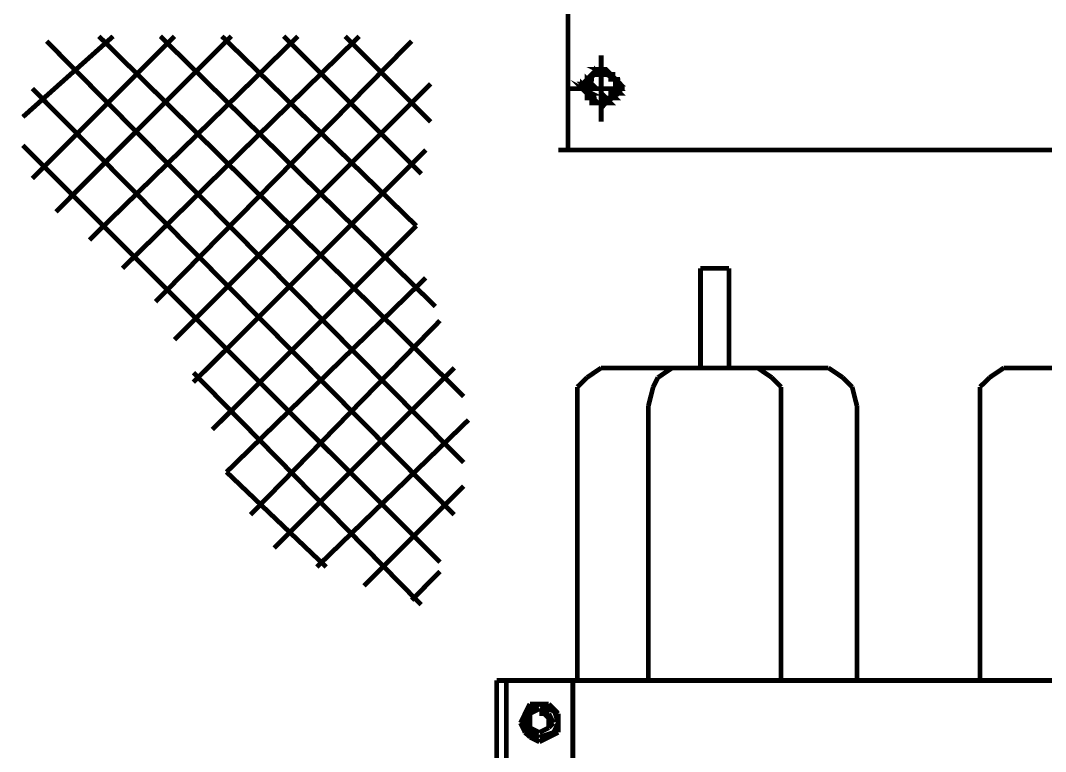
# Model space of a CAD drawing. Extents: x 219 to 1226, y 175 to 465.
# Drawn here: x 289.85 to 299.02, y 226.53 to 233.08 of the extents above; entities that cross this region are included whole.
import ezdxf

# ---------------------------------------------------------------- set-up
doc = ezdxf.new("R2010")
doc.units = 0
doc.header["$MEASUREMENT"] = 0
doc.layers.add('C00-00-00-BLACK', color=7, linetype='Continuous')

msp = doc.modelspace()

# ---------------------------------------------------------------- linework, layer by layer
at = {"layer": 'C00-00-00-BLACK', "const_width": 0.0423}
for points in [[(294.7511, 231.9176), (301.9612, 231.9176), (301.9612, 237.2586), (294.7511, 237.2586), (294.7511, 231.9176)], [(295.2168, 232.4676), (295.2168, 232.5116), (295.0887, 232.6396), (295.0474, 232.6396), (295.0157, 232.6396), (294.9208, 232.5116), (294.9208, 232.4676), (294.9208, 232.4356), (295.0157, 232.3396), (295.0474, 232.3396), (295.0887, 232.3396), (295.2168, 232.4356), (295.2168, 232.4676)], [(295.2168, 232.4676), (295.2168, 232.5116), (295.0887, 232.6396), (295.0474, 232.6396), (295.0157, 232.6396), (294.9208, 232.5116), (294.9208, 232.4676), (294.9208, 232.4356), (295.0157, 232.3396), (295.0474, 232.3396), (295.0887, 232.3396), (295.2168, 232.4356), (295.2168, 232.4676)], [(295.2168, 232.4676), (295.2168, 232.5116), (295.0887, 232.6396), (295.0474, 232.6396), (295.0157, 232.6396), (294.9208, 232.5116), (294.9208, 232.4676), (294.9208, 232.4356), (295.0157, 232.3396), (295.0474, 232.3396), (295.0887, 232.3396), (295.2168, 232.4356), (295.2168, 232.4676)], [(295.0474, 232.6396), (295.0047, 232.6396), (295.0901, 232.5966), (295.0474, 232.6396)], [(295.0047, 232.6396), (295.0901, 232.5966), (295.0047, 232.5966), (295.0047, 232.6396)], [(295.0474, 232.6396), (295.0047, 232.6396), (295.0474, 232.6396), (295.0474, 232.6396)], [(294.8781, 232.5096), (294.9208, 232.4676), (294.8781, 232.4676), (294.8781, 232.5096)], [(294.962, 232.5936), (294.9208, 232.5506), (294.962, 232.5506), (294.962, 232.5936)], [(294.9208, 232.5506), (294.962, 232.5506), (294.962, 232.5936), (294.9208, 232.5506)], [(294.9208, 232.5506), (294.9208, 232.5096), (294.962, 232.5096), (294.9208, 232.5506)], [(294.9208, 232.5096), (294.962, 232.5096), (294.9208, 232.5506), (294.9208, 232.5096)], [(294.9208, 232.5506), (294.962, 232.5506), (294.962, 232.5506), (294.9208, 232.5506)], [(294.9208, 232.5506), (294.962, 232.5506), (294.962, 232.5506), (294.9208, 232.5506)], [(294.9208, 232.5506), (294.962, 232.5506), (294.962, 232.5506), (294.9208, 232.5506)], [(294.9208, 232.5506), (294.962, 232.5506), (294.962, 232.5506), (294.9208, 232.5506)], [(294.9208, 232.5506), (294.962, 232.5506), (294.962, 232.5506), (294.9208, 232.5506)], [(294.9208, 232.5506), (294.962, 232.5506), (294.962, 232.5506), (294.9208, 232.5506)], [(295.0047, 232.5936), (294.962, 232.5936), (295.0047, 232.5936), (295.0047, 232.5936)], [(294.962, 232.5936), (294.962, 232.5936)], [(294.962, 232.5936), (295.0047, 232.5936), (295.0474, 232.5936), (294.962, 232.5936)], [(294.962, 232.5936), (295.0047, 232.5936), (295.0047, 232.5936), (294.962, 232.5936)], [(294.962, 232.5936), (295.0047, 232.5936), (295.0047, 232.5936), (294.962, 232.5936)], [(294.962, 232.5936), (295.0047, 232.5936), (295.0047, 232.5936), (294.962, 232.5936)], [(294.962, 232.5936), (295.0047, 232.5936), (295.0047, 232.5936), (294.962, 232.5936)], [(294.962, 232.5936), (295.0047, 232.5936), (295.0047, 232.5936), (294.962, 232.5936)], [(294.962, 232.5936), (295.0047, 232.5936), (295.0047, 232.5936), (294.962, 232.5936)], [(295.0901, 232.5966), (295.0047, 232.5966), (295.0901, 232.5966)], [(295.0047, 232.5966), (295.0901, 232.5966), (295.1314, 232.5966), (295.0047, 232.5966)], [(295.0047, 232.5936), (295.0047, 232.5936)], [(295.0047, 232.5936), (295.0474, 232.5936), (295.0901, 232.5936), (295.0047, 232.5936)], [(295.0047, 232.5936), (295.0474, 232.5936), (295.0474, 232.5936), (295.0047, 232.5936)], [(295.0047, 232.5936), (295.0474, 232.5936), (295.0474, 232.5936), (295.0047, 232.5936)], [(295.0047, 232.5936), (295.0047, 232.5936)], [(295.0474, 232.5936), (295.0901, 232.5936), (295.1314, 232.5936), (295.0474, 232.5936)], [(295.0901, 232.5936), (295.1314, 232.5936), (295.0474, 232.5936), (295.0901, 232.5936)], [(295.0474, 232.5936), (295.0901, 232.5936), (295.1314, 232.5936), (295.0474, 232.5936)], [(295.0901, 232.5936), (295.1314, 232.5936), (295.0474, 232.5936), (295.0901, 232.5936)], [(295.0901, 232.5936), (295.1314, 232.5936), (295.1314, 232.5936), (295.0901, 232.5936)], [(295.0901, 232.5936), (295.1314, 232.5936), (295.1314, 232.5936), (295.0901, 232.5936)], [(295.0901, 232.5936), (295.1314, 232.5936), (295.1741, 232.5936), (295.0901, 232.5936)], [(295.1314, 232.5936), (295.1741, 232.5936), (295.0901, 232.5936), (295.1314, 232.5936)], [(295.1314, 232.5936), (295.0901, 232.5936), (295.1314, 232.5936)], [(295.0901, 232.5936), (295.1314, 232.5936), (295.1741, 232.5936), (295.0901, 232.5936)], [(295.1314, 232.5936), (295.1314, 232.5506), (295.1741, 232.5506), (295.1314, 232.5936)], [(295.1314, 232.5506), (295.1741, 232.5506), (295.1314, 232.5936), (295.1314, 232.5506)], [(295.1314, 232.5936), (295.1741, 232.5936), (295.1741, 232.5936), (295.1314, 232.5936)], [(295.1314, 232.5936), (295.1741, 232.5936), (295.1741, 232.5936), (295.1314, 232.5936)], [(295.1314, 232.5506), (295.1741, 232.5506), (295.1741, 232.5506), (295.1314, 232.5506)], [(295.1314, 232.5506), (295.1741, 232.5506), (295.1741, 232.5506), (295.1314, 232.5506)], [(295.1314, 232.5506), (295.1741, 232.5506), (295.2168, 232.5506), (295.1314, 232.5506)], [(295.1741, 232.5506), (295.2168, 232.5506), (295.1314, 232.5506), (295.1741, 232.5506)], [(295.1314, 232.5506), (295.1741, 232.5506), (295.2168, 232.5506), (295.1314, 232.5506)], [(295.1741, 232.5506), (295.2168, 232.5506), (295.1314, 232.5506), (295.1741, 232.5506)], [(295.1741, 232.5506), (295.1741, 232.5096), (295.2168, 232.5096), (295.1741, 232.5506)], [(295.1741, 232.5096), (295.2168, 232.5096), (295.1741, 232.5506), (295.1741, 232.5096)], [(295.1741, 232.5096), (295.1741, 232.4676), (295.2168, 232.4676), (295.1741, 232.5096)], [(295.1741, 232.4676), (295.2168, 232.4676), (295.1741, 232.5096), (295.1741, 232.4676)], [(294.9208, 232.4246), (294.962, 232.4246), (294.8781, 232.4676), (294.9208, 232.4246)], [(294.9208, 232.5096), (294.8781, 232.5096), (294.9208, 232.4676), (294.9208, 232.5096)], [(294.9208, 232.4246), (294.8781, 232.4676), (294.9208, 232.4676), (294.9208, 232.4246)], [(294.9208, 232.5096), (294.8781, 232.5096), (294.9208, 232.5096), (294.9208, 232.5096)], [(294.8781, 232.5096), (294.9208, 232.5096), (294.962, 232.5096), (294.8781, 232.5096)], [(294.9208, 232.5096), (294.962, 232.5096), (294.8781, 232.5096), (294.9208, 232.5096)], [(294.9208, 232.4676), (294.8781, 232.4676), (294.9208, 232.4676)], [(294.8781, 232.4676), (294.9208, 232.4676), (294.962, 232.4676), (294.8781, 232.4676)], [(294.9208, 232.5096), (294.962, 232.5096), (294.962, 232.5096), (294.9208, 232.5096)], [(294.9208, 232.5096), (294.962, 232.5096), (294.962, 232.5096), (294.9208, 232.5096)], [(294.9208, 232.5096), (294.962, 232.5096), (294.962, 232.5096), (294.9208, 232.5096)], [(294.9208, 232.4246), (294.9208, 232.3836), (294.962, 232.3836), (294.9208, 232.4246)], [(294.9208, 232.3836), (294.962, 232.3836), (294.9208, 232.4246), (294.9208, 232.3836)], [(295.1314, 232.4246), (295.1314, 232.3836), (295.1741, 232.3836), (295.1314, 232.4246)], [(295.1314, 232.3836), (295.1741, 232.3836), (295.1314, 232.4246), (295.1314, 232.3836)], [(295.1741, 232.5096), (295.2168, 232.5096), (295.2168, 232.5096), (295.1741, 232.5096)], [(295.1741, 232.5096), (295.2168, 232.5096), (295.2168, 232.5096), (295.1741, 232.5096)], [(295.1741, 232.5096), (295.2168, 232.5096), (295.2168, 232.5096), (295.1741, 232.5096)], [(295.1741, 232.5096), (295.2168, 232.5096), (295.2168, 232.5096), (295.1741, 232.5096)], [(295.1741, 232.4676), (295.1741, 232.4246), (295.2168, 232.4246), (295.1741, 232.4676)], [(295.1741, 232.4246), (295.2168, 232.4246), (295.1741, 232.4676), (295.1741, 232.4246)], [(295.1741, 232.4676), (295.2168, 232.4676), (295.2168, 232.4676), (295.1741, 232.4676)], [(295.1741, 232.4676), (295.2168, 232.4676), (295.2168, 232.4676), (295.1741, 232.4676)], [(295.1741, 232.4676), (295.2168, 232.4676), (295.2168, 232.4676), (295.1741, 232.4676)], [(295.1741, 232.4676), (295.2168, 232.4676), (295.2168, 232.4676), (295.1741, 232.4676)], [(294.9208, 232.4246), (294.962, 232.4246), (294.962, 232.4246), (294.9208, 232.4246)], [(294.9208, 232.4246), (294.962, 232.4246), (294.962, 232.4246), (294.9208, 232.4246)], [(294.9208, 232.4246), (294.962, 232.4246), (294.962, 232.4246), (294.9208, 232.4246)], [(294.9208, 232.4246), (294.962, 232.4246), (294.962, 232.4246), (294.9208, 232.4246)], [(294.9208, 232.4246), (294.962, 232.4246), (294.962, 232.4246), (294.9208, 232.4246)], [(294.9208, 232.4246), (294.962, 232.4246), (294.962, 232.4246), (294.9208, 232.4246)], [(294.9208, 232.3836), (294.962, 232.3836), (294.962, 232.3836), (294.9208, 232.3836)], [(294.9208, 232.3836), (294.962, 232.3836), (294.962, 232.3836), (294.9208, 232.3836)], [(294.9208, 232.3836), (294.962, 232.3836), (295.0047, 232.3836), (294.9208, 232.3836)], [(294.962, 232.3836), (295.0047, 232.3836), (294.9208, 232.3836), (294.962, 232.3836)], [(294.962, 232.3836), (294.962, 232.3396), (295.0047, 232.3396), (294.962, 232.3836)], [(294.962, 232.3396), (295.0047, 232.3396), (294.962, 232.3836), (294.962, 232.3396)], [(294.962, 232.3836), (295.0047, 232.3836), (295.0047, 232.3836), (294.962, 232.3836)], [(294.962, 232.3836), (295.0047, 232.3836), (295.0047, 232.3836), (294.962, 232.3836)], [(294.962, 232.3836), (295.0047, 232.3836), (295.0047, 232.3836), (294.962, 232.3836)], [(294.962, 232.3836), (295.0047, 232.3836), (295.0047, 232.3836), (294.962, 232.3836)], [(295.0901, 232.3396), (295.1314, 232.3396), (295.0901, 232.3836), (295.0901, 232.3396)], [(295.1314, 232.3836), (295.0901, 232.3836), (295.1314, 232.3836), (295.1314, 232.3836)], [(295.0901, 232.3396), (295.0901, 232.3836), (295.1314, 232.3836), (295.0901, 232.3396)], [(295.1741, 232.4246), (295.1314, 232.4246), (295.1741, 232.4246), (295.1741, 232.4246)], [(295.1314, 232.4246), (295.1314, 232.4246)], [(295.1314, 232.4246), (295.1741, 232.4246), (295.2168, 232.4246), (295.1314, 232.4246)], [(295.1314, 232.3836), (295.1741, 232.3836), (295.1741, 232.3836), (295.1314, 232.3836)], [(295.1314, 232.3836), (295.1741, 232.3836), (295.1741, 232.3836), (295.1314, 232.3836)], [(295.1314, 232.3836), (295.1741, 232.3836), (295.1741, 232.3836), (295.1314, 232.3836)], [(295.1314, 232.3836), (295.1741, 232.3836), (295.1741, 232.3836), (295.1314, 232.3836)], [(295.1314, 232.3836), (295.1314, 232.3836)], [(295.1741, 232.4246), (295.2168, 232.4246), (295.2168, 232.4246), (295.1741, 232.4246)], [(295.1741, 232.4246), (295.2168, 232.4246), (295.2168, 232.4246), (295.1741, 232.4246)], [(295.1741, 232.4246), (295.1741, 232.4246)], [(294.962, 232.3396), (295.0047, 232.3396), (295.0474, 232.3396), (294.962, 232.3396)], [(295.0047, 232.3396), (295.0474, 232.3396), (294.962, 232.3396), (295.0047, 232.3396)], [(294.962, 232.3396), (295.0047, 232.3396), (295.0474, 232.3396), (294.962, 232.3396)], [(295.0047, 232.3396), (295.0474, 232.3396), (294.962, 232.3396), (295.0047, 232.3396)], [(295.0047, 232.3396), (295.0474, 232.3396), (295.0474, 232.3396), (295.0047, 232.3396)], [(295.0047, 232.3396), (295.0474, 232.3396), (295.0474, 232.3396), (295.0047, 232.3396)], [(295.0047, 232.3396), (295.0474, 232.3396), (295.0901, 232.3396), (295.0047, 232.3396)], [(295.0474, 232.3396), (295.0901, 232.3396), (295.0047, 232.3396), (295.0474, 232.3396)], [(295.0047, 232.3396), (295.0901, 232.3396), (295.1314, 232.3396), (295.0047, 232.3396)], [(295.0901, 232.3396), (295.1314, 232.3396), (295.0047, 232.3396), (295.0901, 232.3396)], [(295.0047, 232.3396), (295.0474, 232.3396), (295.0901, 232.3396), (295.0047, 232.3396)], [(295.0474, 232.3396), (295.0901, 232.3396), (295.0047, 232.3396), (295.0474, 232.3396)], [(295.0474, 232.3396), (295.0047, 232.3396), (295.0901, 232.3396), (295.0474, 232.3396)], [(295.0901, 232.3396), (295.0474, 232.3396), (295.0901, 232.3396), (295.0901, 232.3396)], [(295.0474, 232.3396), (295.0901, 232.3396), (295.1314, 232.3396), (295.0474, 232.3396)], [(295.0901, 232.3396), (295.1314, 232.3396), (295.0474, 232.3396), (295.0901, 232.3396)], [(295.0474, 232.3396), (295.0901, 232.3396), (295.1314, 232.3396), (295.0474, 232.3396)], [(295.0901, 232.3396), (295.1314, 232.3396), (295.0474, 232.3396), (295.0901, 232.3396)], [(295.0901, 232.3396), (295.1314, 232.3396), (295.1314, 232.3396), (295.0901, 232.3396)], [(295.0901, 232.3396), (295.1314, 232.3396), (295.1314, 232.3396), (295.0901, 232.3396)], [(295.0901, 232.3396), (295.0901, 232.3396)]]:
    msp.add_lwpolyline(points, close=True, dxfattribs=at)
for points in [[(290.679, 232.9356), (289.8715, 232.2136)], [(291.229, 232.9356), (289.9568, 231.6626)], [(291.7373, 232.9356), (290.1678, 231.3656)], [(292.3328, 232.9356), (290.467, 231.1126)], [(290.5523, 232.9356), (293.8169, 229.7126)], [(292.8824, 232.9356), (290.7629, 230.8586)], [(291.102, 232.9356), (293.5633, 230.5176)], [(291.6533, 232.9356), (293.3936, 231.2386)], [(292.2058, 232.9356), (293.4366, 231.7046)], [(292.7558, 232.9356), (293.5206, 232.1706)], [(290.0838, 232.8926), (293.8169, 229.1196)], [(293.3509, 232.8926), (291.0593, 230.5596)], [(295.0474, 232.7666), (295.0474, 232.1706)], [(289.9568, 232.4676), (293.7326, 228.6536)], [(293.5206, 232.5096), (291.229, 230.2206)], [(294.7511, 232.4676), (295.2584, 232.4676)], [(289.8715, 231.9586), (293.6046, 228.2286)], [(293.4779, 231.9176), (291.3983, 229.8396)], [(294.7938, 231.9176), (294.6629, 231.9176)], [(294.7511, 231.9176), (294.6629, 231.9176)], [(298.8631, 231.9176), (294.7511, 231.9176)], [(298.8631, 231.9176), (294.7938, 231.9176)], [(293.3936, 231.2386), (291.568, 229.4156)], [(295.9364, 230.8586), (296.1925, 230.8586)], [(295.9364, 230.8586), (295.9364, 229.9676)], [(296.1925, 230.8586), (296.1925, 229.9676)], [(293.4779, 230.7736), (291.6946, 229.0356)], [(293.6046, 230.3906), (291.9095, 228.6536)], [(291.3983, 229.9246), (293.4366, 227.8476)], [(293.7326, 229.9676), (292.1204, 228.3556)], [(294.9208, 229.8816), (294.835, 229.7976)], [(295.0474, 229.9676), (294.9208, 229.8816)], [(295.1741, 229.9676), (295.0474, 229.9676)], [(295.1741, 229.9676), (296.9972, 229.9676)], [(295.5558, 229.8816), (295.5131, 229.7976)], [(295.6828, 229.9676), (295.5558, 229.8816)], [(295.8094, 229.9676), (295.6828, 229.9676)], [(296.4476, 229.9676), (296.3192, 229.9676)], [(296.5742, 229.8816), (296.4476, 229.9676)], [(296.6582, 229.7976), (296.5742, 229.8816)], [(297.0815, 229.9676), (296.9972, 229.9676)], [(297.2096, 229.8816), (297.0815, 229.9676)], [(297.2936, 229.7976), (297.2096, 229.8816)], [(298.524, 229.8816), (298.4387, 229.7976)], [(298.651, 229.9676), (298.524, 229.8816)], [(298.7777, 229.9676), (298.651, 229.9676)], [(298.7777, 229.9676), (300.561, 229.9676)], [(294.835, 229.7976), (294.835, 229.6286)], [(295.5131, 229.7976), (295.4704, 229.6286)], [(296.6582, 229.6286), (296.6582, 229.7976)], [(297.3362, 229.6286), (297.2936, 229.7976)], [(298.4387, 229.7976), (298.4387, 229.6286)], [(294.835, 229.6286), (294.835, 227.1696)], [(295.4704, 229.6286), (295.4704, 227.1696)], [(296.6582, 229.6286), (296.6582, 227.1696)], [(297.3362, 229.6286), (297.3362, 227.1696)], [(298.4387, 229.6286), (298.4387, 227.1696)], [(293.8596, 229.5016), (292.5021, 228.1856)], [(291.6946, 229.0356), (292.5861, 228.1856)], [(293.8169, 228.9086), (292.9251, 228.0176)], [(293.6046, 228.1446), (293.3509, 227.8886)], [(294.1133, 227.1696), (304.3766, 227.1696)], [(294.1133, 227.1696), (294.1133, 211.3166)], [(294.1986, 227.1696), (294.1986, 211.3166)], [(294.7938, 227.1696), (294.7938, 216.7846)], [(294.4092, 226.9596), (294.3666, 226.8736)], [(294.495, 226.9596), (294.3666, 226.8736)], [(294.495, 226.9596), (294.4092, 226.9596)], [(294.495, 226.9596), (294.4092, 226.9166)], [(294.5789, 226.9596), (294.495, 226.9596)], [(294.6216, 226.9166), (294.495, 226.9596)], [(294.6629, 226.8736), (294.495, 226.9596)], [(294.6629, 226.8736), (294.5789, 226.9596)], [(294.3666, 226.8736), (294.3253, 226.7896)], [(294.4092, 226.9166), (294.3666, 226.7896)], [(294.3666, 226.8736), (294.3666, 226.7046)], [(294.495, 226.9166), (294.4092, 226.8736)], [(294.4092, 226.8736), (294.4092, 226.7896)], [(294.5789, 226.8736), (294.495, 226.9166)], [(294.5362, 226.8736), (294.495, 226.8736)], [(294.5789, 226.8306), (294.5362, 226.8736)], [(294.6216, 226.7896), (294.5789, 226.8736)], [(294.6629, 226.7896), (294.6216, 226.9166)], [(294.6629, 226.7896), (294.6629, 226.8736)], [(294.6629, 226.7046), (294.6629, 226.8736)], [(294.3253, 226.7896), (294.3666, 226.7046)], [(294.3666, 226.7896), (294.4092, 226.7046)], [(294.4092, 226.8306), (294.4092, 226.7466)], [(294.4092, 226.7896), (294.4092, 226.7466)], [(294.5789, 226.7466), (294.5789, 226.8306)], [(294.5789, 226.7466), (294.6216, 226.7896)], [(294.6216, 226.7046), (294.6629, 226.7896)], [(294.6629, 226.7046), (294.6629, 226.7896)], [(294.3666, 226.7046), (294.4092, 226.6626)], [(294.3666, 226.7046), (294.495, 226.6206)], [(294.4092, 226.7466), (294.495, 226.7046)], [(294.4092, 226.7466), (294.495, 226.7046)], [(294.4092, 226.7046), (294.495, 226.6626)], [(294.495, 226.7046), (294.5789, 226.7466)], [(294.495, 226.7046), (294.5789, 226.7466)], [(294.495, 226.6626), (294.6216, 226.7046)], [(294.495, 226.6206), (294.6629, 226.7046)], [(294.5789, 226.6626), (294.6629, 226.7046)], [(294.4092, 226.6626), (294.495, 226.6206)], [(294.495, 226.6206), (294.5789, 226.6626)]]:
    msp.add_lwpolyline(points, dxfattribs=at)
at = {"layer": 'C00-00-00-BLACK'}
for points in [[(294.962, 232.5936), (294.9208, 232.5506), (294.962, 232.5506), (294.962, 232.5936)], [(294.9208, 232.5506), (294.962, 232.5506), (294.962, 232.5936), (294.9208, 232.5506)], [(295.0047, 232.5936), (294.962, 232.5936), (295.0047, 232.5936), (295.0047, 232.5936)], [(294.962, 232.5936), (295.0047, 232.5936), (295.0474, 232.5936), (294.962, 232.5936)], [(294.962, 232.5936), (295.0047, 232.5936), (295.0047, 232.5936), (294.962, 232.5936)], [(294.962, 232.5936), (295.0047, 232.5936), (295.0047, 232.5936), (294.962, 232.5936)], [(294.962, 232.5936), (295.0047, 232.5936), (295.0047, 232.5936), (294.962, 232.5936)], [(294.962, 232.5936), (295.0047, 232.5936), (295.0047, 232.5936), (294.962, 232.5936)], [(294.962, 232.5936), (295.0047, 232.5936), (295.0047, 232.5936), (294.962, 232.5936)], [(294.962, 232.5936), (295.0047, 232.5936), (295.0047, 232.5936), (294.962, 232.5936)], [(295.0474, 232.6396), (295.0047, 232.6396), (295.0474, 232.6396), (295.0474, 232.6396)], [(295.0474, 232.6396), (295.0047, 232.6396), (295.0901, 232.5966), (295.0474, 232.6396)], [(295.0047, 232.6396), (295.0901, 232.5966), (295.0047, 232.5966), (295.0047, 232.6396)], [(295.0901, 232.5966), (295.0047, 232.5966), (295.0901, 232.5966)], [(295.0047, 232.5966), (295.0901, 232.5966), (295.1314, 232.5966), (295.0047, 232.5966)], [(295.0047, 232.5936), (295.0474, 232.5936), (295.0901, 232.5936), (295.0047, 232.5936)], [(295.0047, 232.5936), (295.0474, 232.5936), (295.0474, 232.5936), (295.0047, 232.5936)], [(295.0047, 232.5936), (295.0474, 232.5936), (295.0474, 232.5936), (295.0047, 232.5936)], [(295.0474, 232.5936), (295.0901, 232.5936), (295.1314, 232.5936), (295.0474, 232.5936)], [(295.0901, 232.5936), (295.1314, 232.5936), (295.0474, 232.5936), (295.0901, 232.5936)], [(295.0474, 232.5936), (295.0901, 232.5936), (295.1314, 232.5936), (295.0474, 232.5936)], [(295.0901, 232.5936), (295.1314, 232.5936), (295.0474, 232.5936), (295.0901, 232.5936)], [(295.0901, 232.5936), (295.1314, 232.5936), (295.1314, 232.5936), (295.0901, 232.5936)], [(295.0901, 232.5936), (295.1314, 232.5936), (295.1314, 232.5936), (295.0901, 232.5936)], [(295.0901, 232.5936), (295.1314, 232.5936), (295.1741, 232.5936), (295.0901, 232.5936)], [(295.1314, 232.5936), (295.1741, 232.5936), (295.0901, 232.5936), (295.1314, 232.5936)], [(295.1314, 232.5936), (295.0901, 232.5936), (295.1314, 232.5936)], [(295.0901, 232.5936), (295.1314, 232.5936), (295.1741, 232.5936), (295.0901, 232.5936)], [(295.1314, 232.5936), (295.1741, 232.5936), (295.1741, 232.5936), (295.1314, 232.5936)], [(295.1314, 232.5936), (295.1741, 232.5936), (295.1741, 232.5936), (295.1314, 232.5936)], [(295.1314, 232.5936), (295.1314, 232.5506), (295.1741, 232.5506), (295.1314, 232.5936)], [(295.1314, 232.5506), (295.1741, 232.5506), (295.1314, 232.5936), (295.1314, 232.5506)], [(294.9208, 232.5096), (294.8781, 232.5096), (294.9208, 232.5096), (294.9208, 232.5096)], [(294.8781, 232.5096), (294.9208, 232.5096), (294.962, 232.5096), (294.8781, 232.5096)], [(294.9208, 232.5096), (294.962, 232.5096), (294.8781, 232.5096), (294.9208, 232.5096)], [(294.9208, 232.5096), (294.8781, 232.5096), (294.9208, 232.4676), (294.9208, 232.5096)], [(294.8781, 232.5096), (294.9208, 232.4676), (294.8781, 232.4676), (294.8781, 232.5096)], [(294.9208, 232.4676), (294.8781, 232.4676), (294.9208, 232.4676)], [(294.8781, 232.4676), (294.9208, 232.4676), (294.962, 232.4676), (294.8781, 232.4676)], [(294.9208, 232.4246), (294.962, 232.4246), (294.8781, 232.4676), (294.9208, 232.4246)], [(294.9208, 232.4246), (294.8781, 232.4676), (294.9208, 232.4676), (294.9208, 232.4246)], [(294.9208, 232.5506), (294.962, 232.5506), (294.962, 232.5506), (294.9208, 232.5506)], [(294.9208, 232.5506), (294.962, 232.5506), (294.962, 232.5506), (294.9208, 232.5506)], [(294.9208, 232.5506), (294.962, 232.5506), (294.962, 232.5506), (294.9208, 232.5506)], [(294.9208, 232.5506), (294.962, 232.5506), (294.962, 232.5506), (294.9208, 232.5506)], [(294.9208, 232.5506), (294.962, 232.5506), (294.962, 232.5506), (294.9208, 232.5506)], [(294.9208, 232.5506), (294.962, 232.5506), (294.962, 232.5506), (294.9208, 232.5506)], [(294.9208, 232.5506), (294.9208, 232.5096), (294.962, 232.5096), (294.9208, 232.5506)], [(294.9208, 232.5096), (294.962, 232.5096), (294.9208, 232.5506), (294.9208, 232.5096)], [(294.9208, 232.5096), (294.962, 232.5096), (294.962, 232.5096), (294.9208, 232.5096)], [(294.9208, 232.5096), (294.962, 232.5096), (294.962, 232.5096), (294.9208, 232.5096)], [(294.9208, 232.5096), (294.962, 232.5096), (294.962, 232.5096), (294.9208, 232.5096)], [(295.1314, 232.5506), (295.1741, 232.5506), (295.1741, 232.5506), (295.1314, 232.5506)], [(295.1314, 232.5506), (295.1741, 232.5506), (295.1741, 232.5506), (295.1314, 232.5506)], [(295.1314, 232.5506), (295.1741, 232.5506), (295.2168, 232.5506), (295.1314, 232.5506)], [(295.1741, 232.5506), (295.2168, 232.5506), (295.1314, 232.5506), (295.1741, 232.5506)], [(295.1314, 232.5506), (295.1741, 232.5506), (295.2168, 232.5506), (295.1314, 232.5506)], [(295.1741, 232.5506), (295.2168, 232.5506), (295.1314, 232.5506), (295.1741, 232.5506)], [(295.1741, 232.5506), (295.1741, 232.5096), (295.2168, 232.5096), (295.1741, 232.5506)], [(295.1741, 232.5096), (295.2168, 232.5096), (295.1741, 232.5506), (295.1741, 232.5096)], [(295.1741, 232.5096), (295.2168, 232.5096), (295.2168, 232.5096), (295.1741, 232.5096)], [(295.1741, 232.5096), (295.2168, 232.5096), (295.2168, 232.5096), (295.1741, 232.5096)], [(295.1741, 232.5096), (295.2168, 232.5096), (295.2168, 232.5096), (295.1741, 232.5096)], [(295.1741, 232.5096), (295.2168, 232.5096), (295.2168, 232.5096), (295.1741, 232.5096)], [(295.1741, 232.5096), (295.1741, 232.4676), (295.2168, 232.4676), (295.1741, 232.5096)], [(295.1741, 232.4676), (295.2168, 232.4676), (295.1741, 232.5096), (295.1741, 232.4676)], [(295.1741, 232.4676), (295.2168, 232.4676), (295.2168, 232.4676), (295.1741, 232.4676)], [(295.1741, 232.4676), (295.2168, 232.4676), (295.2168, 232.4676), (295.1741, 232.4676)], [(295.1741, 232.4676), (295.2168, 232.4676), (295.2168, 232.4676), (295.1741, 232.4676)], [(295.1741, 232.4676), (295.2168, 232.4676), (295.2168, 232.4676), (295.1741, 232.4676)], [(295.1741, 232.4676), (295.1741, 232.4246), (295.2168, 232.4246), (295.1741, 232.4676)], [(295.1741, 232.4246), (295.2168, 232.4246), (295.1741, 232.4676), (295.1741, 232.4246)], [(294.9208, 232.4246), (294.962, 232.4246), (294.962, 232.4246), (294.9208, 232.4246)], [(294.9208, 232.4246), (294.962, 232.4246), (294.962, 232.4246), (294.9208, 232.4246)], [(294.9208, 232.4246), (294.962, 232.4246), (294.962, 232.4246), (294.9208, 232.4246)], [(294.9208, 232.4246), (294.962, 232.4246), (294.962, 232.4246), (294.9208, 232.4246)], [(294.9208, 232.4246), (294.962, 232.4246), (294.962, 232.4246), (294.9208, 232.4246)], [(294.9208, 232.4246), (294.962, 232.4246), (294.962, 232.4246), (294.9208, 232.4246)], [(294.9208, 232.4246), (294.9208, 232.3836), (294.962, 232.3836), (294.9208, 232.4246)], [(294.9208, 232.3836), (294.962, 232.3836), (294.9208, 232.4246), (294.9208, 232.3836)], [(294.9208, 232.3836), (294.962, 232.3836), (294.962, 232.3836), (294.9208, 232.3836)], [(294.9208, 232.3836), (294.962, 232.3836), (294.962, 232.3836), (294.9208, 232.3836)], [(294.9208, 232.3836), (294.962, 232.3836), (295.0047, 232.3836), (294.9208, 232.3836)], [(294.962, 232.3836), (295.0047, 232.3836), (294.9208, 232.3836), (294.962, 232.3836)], [(294.962, 232.3836), (295.0047, 232.3836), (295.0047, 232.3836), (294.962, 232.3836)], [(294.962, 232.3836), (295.0047, 232.3836), (295.0047, 232.3836), (294.962, 232.3836)], [(294.962, 232.3836), (295.0047, 232.3836), (295.0047, 232.3836), (294.962, 232.3836)], [(294.962, 232.3836), (295.0047, 232.3836), (295.0047, 232.3836), (294.962, 232.3836)], [(294.962, 232.3836), (294.962, 232.3396), (295.0047, 232.3396), (294.962, 232.3836)], [(294.962, 232.3396), (295.0047, 232.3396), (294.962, 232.3836), (294.962, 232.3396)], [(295.1314, 232.3836), (295.0901, 232.3836), (295.1314, 232.3836), (295.1314, 232.3836)], [(295.0901, 232.3396), (295.1314, 232.3396), (295.0901, 232.3836), (295.0901, 232.3396)], [(295.0901, 232.3396), (295.0901, 232.3836), (295.1314, 232.3836), (295.0901, 232.3396)], [(295.1741, 232.4246), (295.1314, 232.4246), (295.1741, 232.4246), (295.1741, 232.4246)], [(295.1314, 232.4246), (295.1741, 232.4246), (295.2168, 232.4246), (295.1314, 232.4246)], [(295.1314, 232.4246), (295.1314, 232.3836), (295.1741, 232.3836), (295.1314, 232.4246)], [(295.1314, 232.3836), (295.1741, 232.3836), (295.1314, 232.4246), (295.1314, 232.3836)], [(295.1314, 232.3836), (295.1741, 232.3836), (295.1741, 232.3836), (295.1314, 232.3836)], [(295.1314, 232.3836), (295.1741, 232.3836), (295.1741, 232.3836), (295.1314, 232.3836)], [(295.1314, 232.3836), (295.1741, 232.3836), (295.1741, 232.3836), (295.1314, 232.3836)], [(295.1314, 232.3836), (295.1741, 232.3836), (295.1741, 232.3836), (295.1314, 232.3836)], [(295.1741, 232.4246), (295.2168, 232.4246), (295.2168, 232.4246), (295.1741, 232.4246)], [(295.1741, 232.4246), (295.2168, 232.4246), (295.2168, 232.4246), (295.1741, 232.4246)], [(294.962, 232.3396), (295.0047, 232.3396), (295.0474, 232.3396), (294.962, 232.3396)], [(295.0047, 232.3396), (295.0474, 232.3396), (294.962, 232.3396), (295.0047, 232.3396)], [(294.962, 232.3396), (295.0047, 232.3396), (295.0474, 232.3396), (294.962, 232.3396)], [(295.0047, 232.3396), (295.0474, 232.3396), (294.962, 232.3396), (295.0047, 232.3396)], [(295.0047, 232.3396), (295.0474, 232.3396), (295.0474, 232.3396), (295.0047, 232.3396)], [(295.0047, 232.3396), (295.0474, 232.3396), (295.0474, 232.3396), (295.0047, 232.3396)], [(295.0047, 232.3396), (295.0474, 232.3396), (295.0901, 232.3396), (295.0047, 232.3396)], [(295.0474, 232.3396), (295.0901, 232.3396), (295.0047, 232.3396), (295.0474, 232.3396)], [(295.0047, 232.3396), (295.0901, 232.3396), (295.1314, 232.3396), (295.0047, 232.3396)], [(295.0901, 232.3396), (295.1314, 232.3396), (295.0047, 232.3396), (295.0901, 232.3396)], [(295.0047, 232.3396), (295.0474, 232.3396), (295.0901, 232.3396), (295.0047, 232.3396)], [(295.0474, 232.3396), (295.0901, 232.3396), (295.0047, 232.3396), (295.0474, 232.3396)], [(295.0474, 232.3396), (295.0047, 232.3396), (295.0901, 232.3396), (295.0474, 232.3396)], [(295.0901, 232.3396), (295.0474, 232.3396), (295.0901, 232.3396), (295.0901, 232.3396)], [(295.0474, 232.3396), (295.0901, 232.3396), (295.1314, 232.3396), (295.0474, 232.3396)], [(295.0901, 232.3396), (295.1314, 232.3396), (295.0474, 232.3396), (295.0901, 232.3396)], [(295.0474, 232.3396), (295.0901, 232.3396), (295.1314, 232.3396), (295.0474, 232.3396)], [(295.0901, 232.3396), (295.1314, 232.3396), (295.0474, 232.3396), (295.0901, 232.3396)], [(295.0901, 232.3396), (295.1314, 232.3396), (295.1314, 232.3396), (295.0901, 232.3396)], [(295.0901, 232.3396), (295.1314, 232.3396), (295.1314, 232.3396), (295.0901, 232.3396)]]:
    msp.add_lwpolyline(points, close=True, dxfattribs=at)

doc.saveas('drawing.dxf')
